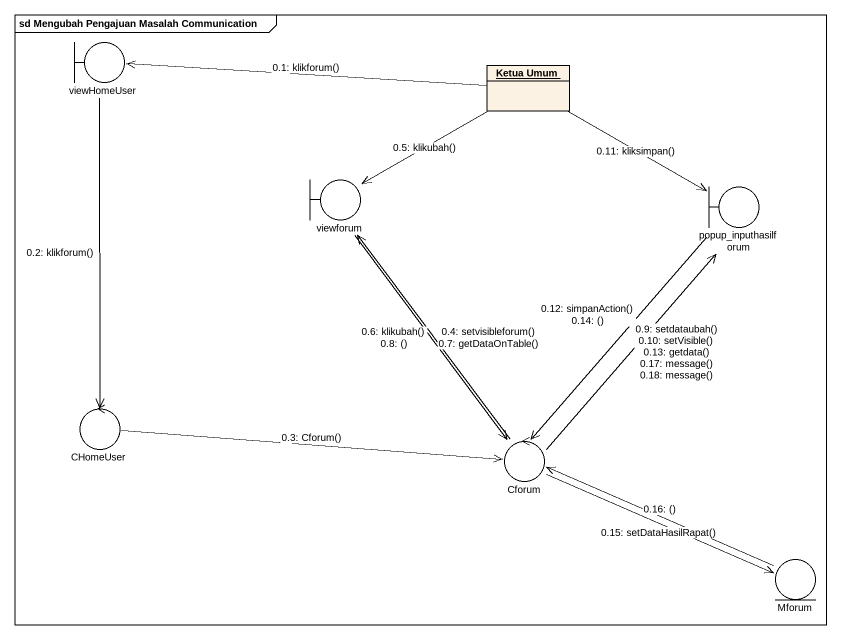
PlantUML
@startuml
mainframe sd Mengubah Pengajuan Masalah Communication
allowmixing
hide circle
hide empty members
boundary viewHomeUser
object "Ketua Umum" as Ketua_Umum
boundary viewforum
boundary popup_inputhasilforum
control CHomeUser
control Cforum
entity Mforum
Ketua_Umum -left-> viewHomeUser : 0.1: klikforum()
viewHomeUser --> CHomeUser : 0.2: klikforum()
CHomeUser -right-> Cforum : 0.3: Cforum()
Cforum -up-> viewforum : 0.4: setvisibleforum()\n0.7: getDataOnTable()
Ketua_Umum --> viewforum : 0.5: klikubah()
viewforum --> Cforum : 0.6: klikubah()\n0.8: ()
Cforum -up-> popup_inputhasilforum : 0.9: setdataubah()\n0.10: setVisible()\n0.13: getdata()\n0.17: message()\n0.18: message()
Ketua_Umum --> popup_inputhasilforum : 0.11: kliksimpan()
popup_inputhasilforum --> Cforum : 0.12: simpanAction()\n0.14: ()
Cforum -right-> Mforum : 0.15: setDataHasilRapat()
Mforum -left-> Cforum : 0.16: ()
@enduml
